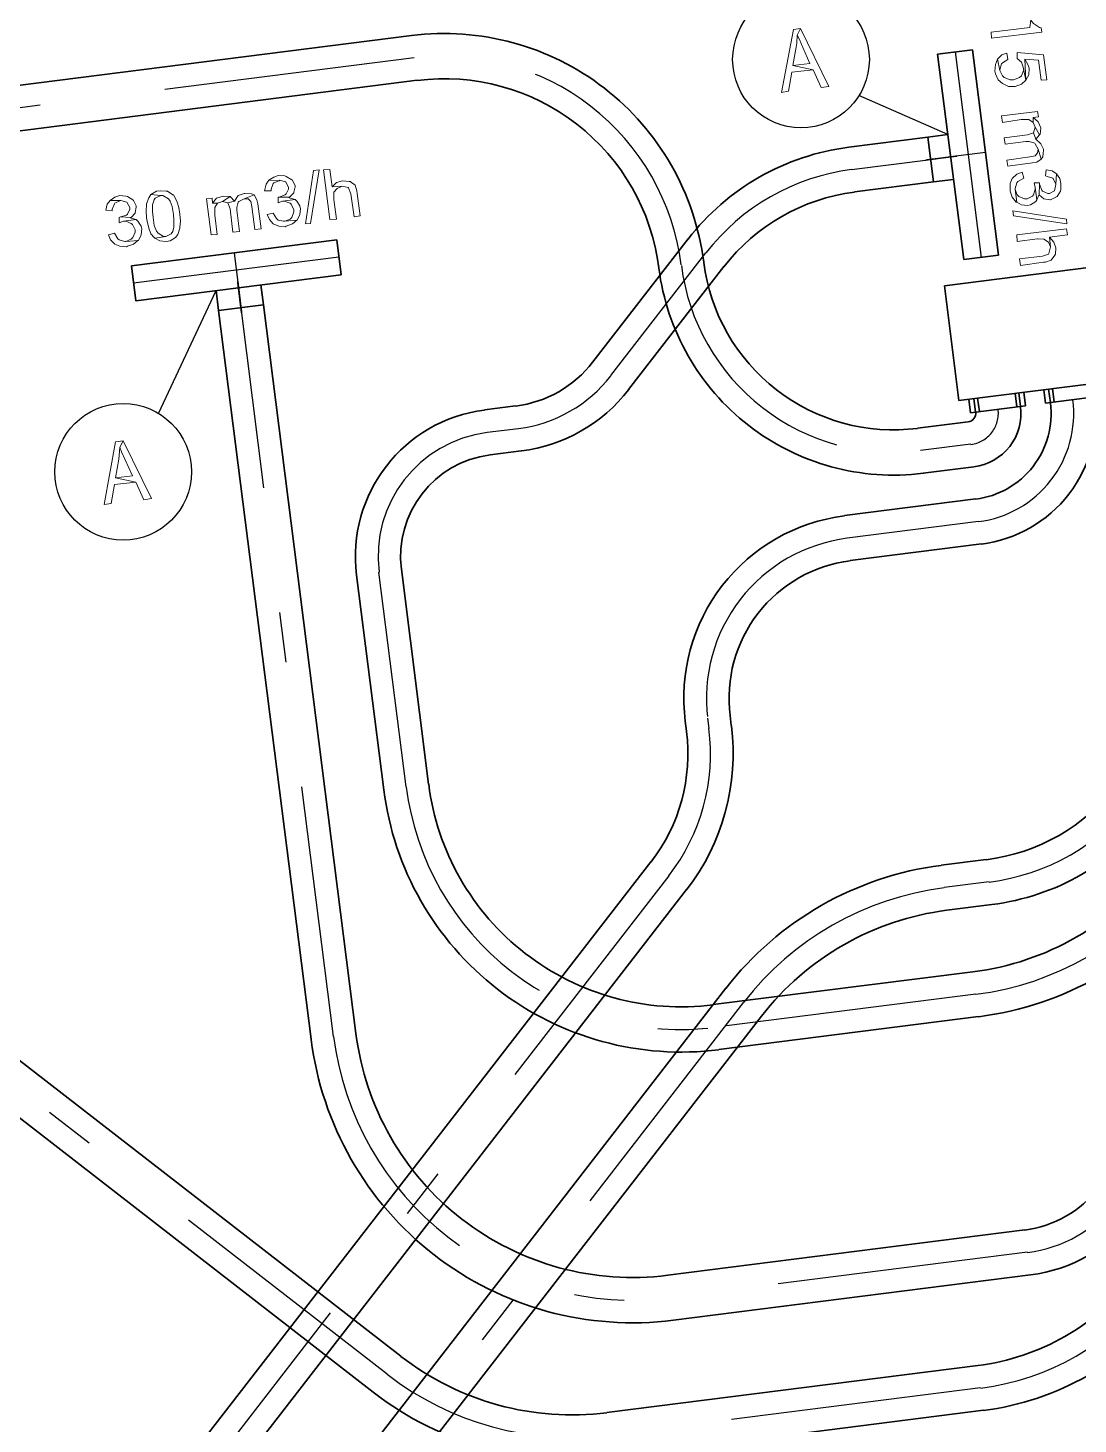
# Model space of a CAD drawing. Header units: metres. Extents: x 2713732.4 to 2713757.2, y 1226081.6 to 1226111.3.
# Drawn here: x 2713741.83 to 2713743.92, y 1226093.413 to 1226096.19 of the extents above; entities that cross this region are included whole.
import ezdxf

# ---------------------------------------------------------------- set-up
doc = ezdxf.new("R2010")
doc.units = ezdxf.units.M
doc.linetypes.add('DASHDOT', pattern=[1, 0.5, -0.25, 0, -0.25])
doc.layers.add('einlagen_boden_erstes_og', color=7, linetype='Continuous', true_color=0x000000)

msp = doc.modelspace()

# ---------------------------------------------------------------- linework, layer by layer
at = {"layer": 'einlagen_boden_erstes_og', "color": 1, "linetype": 'Continuous', "lineweight": 35, "true_color": 0xff0000, "extrusion": (0.000477202, 0.001815, 0.999998)}
for p, q in [((2713742.593, 1226096.1754, -0.1687), (2713741.2846, 1226096.0093, -0.1678)), ((2713742.6044, 1226096.0861, -0.1686), (2713741.2959, 1226095.92, -0.1676)), ((2713743.6537, 1226095.6774, -0.1683), (2713744.1001, 1226095.734, -0.1686)), ((2713743.6827, 1226095.4492, -0.1679), (2713743.6537, 1226095.6774, -0.1683)), ((2713744.1291, 1226095.5059, -0.1682), (2713743.6827, 1226095.4492, -0.1679)), ((2713743.7943, 1226095.4634, -0.168), (2713743.7977, 1226095.4366, -0.168)), ((2713743.8017, 1226095.4643, -0.168), (2713743.8051, 1226095.4375, -0.168)), ((2713743.815, 1226095.4388, -0.168), (2713743.8116, 1226095.4656, -0.168)), ((2713743.8513, 1226095.4706, -0.168), (2713743.8547, 1226095.4438, -0.168)), ((2713743.8612, 1226095.4719, -0.1681), (2713743.8646, 1226095.4451, -0.168)), ((2713743.8687, 1226095.4728, -0.1681), (2713743.8721, 1226095.446, -0.168)), ((2713743.7025, 1226095.4517, -0.1679), (2713743.7059, 1226095.4249, -0.1679)), ((2713743.7059, 1226095.4249, -0.1679), (2713743.815, 1226095.4388, -0.168)), ((2713743.7124, 1226095.453, -0.1679), (2713743.7158, 1226095.4262, -0.1679)), ((2713743.7199, 1226095.4539, -0.168), (2713743.7233, 1226095.4271, -0.1679)), ((2713743.8547, 1226095.4438, -0.168), (2713743.9638, 1226095.4577, -0.1681)), ((2713743.7008, 1226095.4068, -0.1679), (2713743.6004, 1226095.394, -0.1678)), ((2713743.7121, 1226095.3175, -0.1677), (2713743.6117, 1226095.3047, -0.1676)), ((2713743.7161, 1226095.2532, -0.1676), (2713743.4547, 1226095.2201, -0.1674)), ((2713743.7275, 1226095.164, -0.1674), (2713743.466, 1226095.1308, -0.1672)), ((2713743.2272, 1226094.8225, -0.1666), (2713743.2297, 1226094.8025, -0.1665)), ((2713743.1379, 1226094.8112, -0.1665), (2713743.1405, 1226094.7912, -0.1665)), ((2713743.0695, 1226094.5313, -0.166), (2713740.7244, 1226091.5045, -0.1594)), ((2713743.737, 1226094.5361, -0.1663), (2713743.6473, 1226094.5247, -0.1662)), ((2713743.1407, 1226094.4762, -0.1659), (2713740.7955, 1226091.4493, -0.1593)), ((2713743.7483, 1226094.4468, -0.1661), (2713743.6586, 1226094.4354, -0.1661)), ((2713743.2186, 1226094.2799, -0.1656), (2713740.972, 1226091.3802, -0.1592)), ((2713743.2898, 1226094.2247, -0.1655), (2713741.0432, 1226091.325, -0.1592))]:
    msp.add_line(p, q, dxfattribs=at)
at = {"layer": 'einlagen_boden_erstes_og', "color": 7, "linetype": 'DASHDOT', "lineweight": 25, "extrusion": (0.000477202, 0.001815, 0.999998)}
for p, q in [((2713742.5987, 1226096.1307, -0.1686), (2713741.2903, 1226095.9647, -0.1677)), ((2713743.469, 1226095.9086, -0.1687), (2713743.6265, 1226095.9286, -0.1688)), ((2713742.9898, 1226095.4986, -0.1677), (2713743.1792, 1226095.7431, -0.1682)), ((2713742.438, 1226094.1843, -0.165), (2713742.2541, 1226095.6337, -0.1676)), ((2713742.744, 1226095.3859, -0.1674), (2713742.8061, 1226095.3937, -0.1674)), ((2713743.7065, 1226095.3621, -0.1678), (2713743.606, 1226095.3494, -0.1677)), ((2713743.7218, 1226095.2086, -0.1675), (2713743.4604, 1226095.1754, -0.1673)), ((2713742.5827, 1226094.6805, -0.166), (2713742.5285, 1226095.1077, -0.1668)), ((2713743.1826, 1226094.8169, -0.1665), (2713743.1851, 1226094.7968, -0.1665)), ((2713742.5446, 1226093.5124, -0.1639), (2713741.0166, 1226094.6962, -0.1653)), ((2713743.1051, 1226094.5038, -0.1659), (2713740.76, 1226091.4769, -0.1593)), ((2713743.7426, 1226094.4914, -0.1662), (2713743.653, 1226094.4801, -0.1662)), ((2713743.7161, 1226094.2683, -0.1658), (2713743.1994, 1226094.2027, -0.1654)), ((2713743.2542, 1226094.2523, -0.1655), (2713741.0076, 1226091.3526, -0.1592)), ((2713743.8192, 1226093.7548, -0.1649), (2713743.1088, 1226093.6646, -0.1644)), ((2713743.7259, 1226093.4851, -0.1644), (2713742.9876, 1226093.3914, -0.1639))]:
    msp.add_line(p, q, dxfattribs=at)
at = {"layer": 'einlagen_boden_erstes_og', "color": 150, "linetype": 'Continuous', "lineweight": 35, "true_color": 0x0080ff, "extrusion": (0.000477202, 0.001815, 0.999998)}
for p, q in [((2713743.7097, 1226096.1468, -0.1692), (2713743.6403, 1226096.138, -0.1692)), ((2713743.6403, 1226096.138, -0.1692), (2713743.6921, 1226095.7293, -0.1684)), ((2713743.7616, 1226095.7381, -0.1685), (2713743.7097, 1226096.1468, -0.1692)), ((2713743.4633, 1226095.9532, -0.1687), (2713743.6208, 1226095.9732, -0.1688)), ((2713743.6605, 1226095.9783, -0.1689), (2713743.6208, 1226095.9732, -0.1688)), ((2713743.6208, 1226095.9732, -0.1688), (2713743.6322, 1226095.8839, -0.1687)), ((2713743.6761, 1226095.9349, -0.1688), (2713743.6166, 1226095.9273, -0.1688)), ((2713743.6786, 1226095.9352, -0.1688), (2713743.6186, 1226095.9276, -0.1688)), ((2713743.4747, 1226095.8639, -0.1686), (2713743.6322, 1226095.8839, -0.1687)), ((2713743.6322, 1226095.8839, -0.1687), (2713743.6719, 1226095.889, -0.1687)), ((2713742.4446, 1226095.7688, -0.1679), (2713742.0359, 1226095.7169, -0.1676)), ((2713742.4534, 1226095.6994, -0.1678), (2713742.4446, 1226095.7688, -0.1679)), ((2713742.9542, 1226095.5262, -0.1677), (2713743.1436, 1226095.7706, -0.1683)), ((2713742.0359, 1226095.7169, -0.1676), (2713742.0447, 1226095.6475, -0.1675)), ((2713743.0254, 1226095.4711, -0.1677), (2713743.2148, 1226095.7155, -0.1682)), ((2713743.6921, 1226095.7293, -0.1684), (2713743.7616, 1226095.7381, -0.1685)), ((2713742.0447, 1226095.6475, -0.1675), (2713742.4534, 1226095.6994, -0.1678)), ((2713742.2475, 1226095.6858, -0.1677), (2713742.2551, 1226095.6258, -0.1676)), ((2713742.2478, 1226095.6833, -0.1677), (2713742.2553, 1226095.6238, -0.1676)), ((2713742.2044, 1226095.6678, -0.1676), (2713742.2094, 1226095.6281, -0.1675)), ((2713742.2987, 1226095.6394, -0.1676), (2713742.2937, 1226095.6791, -0.1677)), ((2713742.2094, 1226095.6281, -0.1675), (2713742.2987, 1226095.6394, -0.1676)), ((2713742.3934, 1226094.1786, -0.165), (2713742.2094, 1226095.6281, -0.1675)), ((2713742.4827, 1226094.19, -0.1651), (2713742.2987, 1226095.6394, -0.1676)), ((2713742.7383, 1226095.4305, -0.1674), (2713742.8005, 1226095.4384, -0.1675)), ((2713742.7497, 1226095.3412, -0.1673), (2713742.8118, 1226095.3491, -0.1673)), ((2713742.5381, 1226094.6749, -0.166), (2713742.4838, 1226095.102, -0.1667)), ((2713742.6273, 1226094.6862, -0.166), (2713742.5731, 1226095.1134, -0.1668)), ((2713742.5722, 1226093.5479, -0.1639), (2713741.0442, 1226094.7318, -0.1654)), ((2713742.5171, 1226093.4768, -0.1638), (2713740.989, 1226094.6607, -0.1652)), ((2713743.7105, 1226094.3129, -0.1659), (2713743.1937, 1226094.2474, -0.1655)), ((2713743.7218, 1226094.2237, -0.1657), (2713743.2051, 1226094.1581, -0.1654)), ((2713743.8135, 1226093.7994, -0.165), (2713743.1031, 1226093.7092, -0.1645)), ((2713743.8249, 1226093.7101, -0.1648), (2713743.1145, 1226093.62, -0.1643)), ((2713743.7202, 1226093.5298, -0.1645), (2713742.982, 1226093.4361, -0.1639)), ((2713743.7315, 1226093.4405, -0.1643), (2713742.9933, 1226093.3468, -0.1638))]:
    msp.add_line(p, q, dxfattribs=at)
at = {"layer": 'einlagen_boden_erstes_og', "color": 150, "linetype": 'Continuous', "lineweight": 25, "true_color": 0x0080ff, "extrusion": (0.000477202, 0.001815, 0.999998)}
for p, q in [((2713743.675, 1226096.1424, -0.1692), (2713743.7268, 1226095.7337, -0.1685)), ((2713743.7356, 1226095.9424, -0.1688), (2713743.6662, 1226095.9336, -0.1688)), ((2713742.2402, 1226095.7429, -0.1678), (2713742.249, 1226095.6734, -0.1676)), ((2713742.449, 1226095.7341, -0.1679), (2713742.0403, 1226095.6822, -0.1676))]:
    msp.add_line(p, q, dxfattribs=at)
at = {"layer": 'einlagen_boden_erstes_og', "color": 7, "linetype": 'Continuous', "lineweight": 25, "extrusion": (0.000477202, 0.001815, 0.999998)}
for p, q in [((2713743.6605, 1226095.9783, -0.1689), (2713743.4837, 1226096.0559, -0.1689)), ((2713742.0897, 1226095.4232, -0.1671), (2713742.2044, 1226095.6678, -0.1676))]:
    msp.add_line(p, q, dxfattribs=at)
at = {"layer": 'einlagen_boden_erstes_og', "color": 7, "lineweight": 0}
for points in [[(2713743.3675, 1226096.1892), (2713743.3533, 1226096.187), (2713743.3294, 1226096.0621), (2713743.3436, 1226096.0642), (2713743.3501, 1226096.1023), (2713743.3924, 1226096.1066), (2713743.3523, 1226096.1153), (2713743.3588, 1226096.1522), (2713743.3599, 1226096.1598), (2713743.3609, 1226096.1761)], [(2713743.3675, 1226096.1892), (2713743.3609, 1226096.1761), (2713743.3653, 1226096.1674), (2713743.3718, 1226096.1511), (2713743.3859, 1226096.1196), (2713743.3523, 1226096.1153), (2713743.3924, 1226096.1066), (2713743.4087, 1226096.0718), (2713743.4239, 1226096.074)], [(2713742.0194, 1226095.3691), (2713742.0042, 1226095.3669), (2713741.9814, 1226095.242), (2713741.9955, 1226095.2441), (2713742.0021, 1226095.2822), (2713742.0444, 1226095.2865), (2713742.0042, 1226095.2952), (2713742.0108, 1226095.3321), (2713742.0118, 1226095.3397), (2713742.0129, 1226095.356)], [(2713742.0194, 1226095.3691), (2713742.0129, 1226095.356), (2713742.0162, 1226095.3473), (2713742.0238, 1226095.331), (2713742.0379, 1226095.2995), (2713742.0042, 1226095.2952), (2713742.0444, 1226095.2865), (2713742.0607, 1226095.2517), (2713742.0759, 1226095.2539)]]:
    msp.add_lwpolyline(points, close=True, dxfattribs=at)
at = {"layer": 'einlagen_boden_erstes_og', "color": 150, "lineweight": 0}
for points in [[(2713743.8476, 1226096.1816), (2713743.8465, 1226096.1902), (2713743.8432, 1226096.1913), (2713743.8313, 1226096.1989), (2713743.8259, 1226096.2055), (2713743.8237, 1226096.1913), (2713743.7466, 1226096.1816), (2713743.7476, 1226096.1696)], [(2713743.8161, 1226096.086), (2713743.8106, 1226096.112), (2713743.8117, 1226096.1066), (2713743.8074, 1226096.0947), (2713743.803, 1226096.0914), (2713743.7911, 1226096.0871), (2713743.7846, 1226096.0871), (2713743.7726, 1226096.0914), (2713743.7694, 1226096.0947), (2713743.7639, 1226096.1055), (2713743.7596, 1226096.1283), (2713743.7552, 1226096.1175), (2713743.7542, 1226096.1044), (2713743.7552, 1226096.099), (2713743.7607, 1226096.0871), (2713743.7694, 1226096.0794), (2713743.7813, 1226096.074), (2713743.7944, 1226096.074), (2713743.7944, 1226096.074), (2713743.8074, 1226096.0784)], [(2713743.7802, 1226096.1272), (2713743.7781, 1226096.1403), (2713743.7683, 1226096.137), (2713743.7596, 1226096.1283), (2713743.7639, 1226096.1055), (2713743.7639, 1226096.1066), (2713743.7672, 1226096.1186), (2713743.7694, 1226096.1207)], [(2713743.8574, 1226096.0871), (2713743.8508, 1226096.137), (2713743.7987, 1226096.1414), (2713743.7987, 1226096.1294), (2713743.8074, 1226096.1218), (2713743.8106, 1226096.112), (2713743.8161, 1226096.086), (2713743.8139, 1226096.1283), (2713743.8411, 1226096.1262), (2713743.8465, 1226096.086)], [(2713743.8226, 1226096.1099), (2713743.8204, 1226096.1164), (2713743.8139, 1226096.1283), (2713743.8161, 1226096.086), (2713743.8215, 1226096.0968)], [(2713743.8411, 1226096.0132), (2713743.8389, 1226096.0241), (2713743.7672, 1226096.0154), (2713743.7694, 1226096.0023), (2713743.8063, 1226096.0078), (2713743.8096, 1226096.0078), (2713743.8215, 1226096.0078), (2713743.8302, 1226096.0023), (2713743.8302, 1226096.0121)], [(2713743.8454, 1226095.9915), (2713743.8454, 1226095.9915), (2713743.84, 1226096.0034), (2713743.8302, 1226096.0121), (2713743.8302, 1226096.0023), (2713743.8345, 1226095.9925), (2713743.8432, 1226095.9773), (2713743.8443, 1226095.9784)], [(2713743.8432, 1226095.9773), (2713743.8345, 1226095.9925), (2713743.8313, 1226095.9817), (2713743.8356, 1226095.9687)], [(2713743.8508, 1226095.9469), (2713743.8508, 1226095.9491), (2713743.8454, 1226095.96), (2713743.8356, 1226095.9687), (2713743.8313, 1226095.9817), (2713743.8313, 1226095.9817), (2713743.8193, 1226095.9773), (2713743.7726, 1226095.9719), (2713743.7748, 1226095.9589), (2713743.8161, 1226095.9643), (2713743.8226, 1226095.9643), (2713743.8335, 1226095.961), (2713743.8345, 1226095.96), (2713743.84, 1226095.9491), (2713743.8465, 1226095.9295), (2713743.8498, 1226095.9339)], [(2713743.8465, 1226095.9295), (2713743.84, 1226095.9491), (2713743.8389, 1226095.9415), (2713743.8345, 1226095.9361), (2713743.8237, 1226095.9339), (2713743.7781, 1226095.9274), (2713743.7802, 1226095.9154), (2713743.8291, 1226095.9219), (2713743.8378, 1226095.923)], [(2713742.3822, 1226095.8003), (2713742.3985, 1226095.9067), (2713742.4094, 1226095.9078), (2713742.392, 1226095.8014), (2713742.3822, 1226095.8003)], [(2713742.4311, 1226095.9089), (2713742.4181, 1226095.9078), (2713742.4311, 1226095.809), (2713742.4442, 1226095.8101), (2713742.4387, 1226095.8492), (2713742.4387, 1226095.8503), (2713742.4387, 1226095.8633), (2713742.4453, 1226095.8709), (2713742.455, 1226095.8752), (2713742.4355, 1226095.8742)], [(2713743.8769, 1226095.9002), (2713743.8682, 1226095.9057), (2713743.8563, 1226095.9078), (2713743.8552, 1226095.8959), (2713743.8584, 1226095.8948), (2713743.8693, 1226095.8915), (2713743.8704, 1226095.8904), (2713743.8758, 1226095.8796)], [(2713742.3095, 1226095.8872), (2713742.304, 1226095.8796), (2713742.3008, 1226095.8665), (2713742.3138, 1226095.8665), (2713742.3138, 1226095.8698), (2713742.3182, 1226095.8807), (2713742.3192, 1226095.8818), (2713742.3301, 1226095.8861)], [(2713742.3279, 1226095.897), (2713742.3192, 1226095.8937), (2713742.3095, 1226095.8872), (2713742.3301, 1226095.8861), (2713742.3312, 1226095.8872), (2713742.3421, 1226095.8839), (2713742.3431, 1226095.8839), (2713742.3486, 1226095.8731), (2713742.3486, 1226095.8698), (2713742.3442, 1226095.86), (2713742.3421, 1226095.8579), (2713742.3301, 1226095.8535), (2713742.3507, 1226095.8535), (2713742.3594, 1226095.8622), (2713742.3594, 1226095.8633), (2713742.3616, 1226095.8742), (2713742.3616, 1226095.8763), (2713742.3562, 1226095.8872), (2713742.3551, 1226095.8883), (2713742.3442, 1226095.8948), (2713742.341, 1226095.8959)], [(2713742.4561, 1226095.8861), (2713742.4442, 1226095.8828), (2713742.4355, 1226095.8742), (2713742.455, 1226095.8752), (2713742.467, 1226095.8731), (2713742.4681, 1226095.872), (2713742.4724, 1226095.86), (2713742.4789, 1226095.8144), (2713742.4909, 1226095.8166), (2713742.4854, 1226095.8611), (2713742.4844, 1226095.8665), (2713742.4811, 1226095.8774), (2713742.4713, 1226095.885), (2713742.4691, 1226095.885)], [(2713743.8117, 1226095.8915), (2713743.8085, 1226095.9035), (2713743.7976, 1226095.8991), (2713743.7889, 1226095.8904), (2713743.7846, 1226095.8807), (2713743.7846, 1226095.8676), (2713743.7846, 1226095.8655), (2713743.7889, 1226095.8535), (2713743.7965, 1226095.8437), (2713743.7976, 1226095.8437), (2713743.7944, 1226095.8687), (2713743.7944, 1226095.8709), (2713743.7976, 1226095.8818), (2713743.7998, 1226095.885)], [(2713743.8432, 1226095.8818), (2713743.8324, 1226095.8818), (2713743.8345, 1226095.8731), (2713743.8378, 1226095.8481), (2713743.8421, 1226095.8589), (2713743.8421, 1226095.8579), (2713743.8432, 1226095.8796)], [(2713743.8856, 1226095.8807), (2713743.8834, 1226095.8904), (2713743.8769, 1226095.9002), (2713743.8758, 1226095.8796), (2713743.8758, 1226095.8785), (2713743.8726, 1226095.8665), (2713743.8726, 1226095.8665), (2713743.8628, 1226095.8611), (2713743.8595, 1226095.8611), (2713743.8487, 1226095.8655), (2713743.8476, 1226095.8676), (2713743.8432, 1226095.8796), (2713743.8421, 1226095.8579), (2713743.8519, 1226095.8503), (2713743.8519, 1226095.8503), (2713743.8639, 1226095.8481), (2713743.865, 1226095.8481), (2713743.8758, 1226095.8535), (2713743.878, 1226095.8546), (2713743.8845, 1226095.8655), (2713743.8856, 1226095.8687)], [(2713742.0129, 1226095.8568), (2713742.0032, 1226095.8535), (2713741.9934, 1226095.847), (2713742.014, 1226095.847), (2713742.0151, 1226095.847), (2713742.027, 1226095.8437), (2713742.027, 1226095.8437), (2713742.0325, 1226095.8329), (2713742.0325, 1226095.8296), (2713742.0281, 1226095.8198), (2713742.026, 1226095.8177), (2713742.014, 1226095.8144), (2713742.0357, 1226095.8133), (2713742.0433, 1226095.822), (2713742.0433, 1226095.8231), (2713742.0455, 1226095.834), (2713742.0455, 1226095.8361), (2713742.0401, 1226095.847), (2713742.039, 1226095.8481), (2713742.0281, 1226095.8546), (2713742.0249, 1226095.8557)], [(2713742.0748, 1226095.8589), (2713742.0705, 1226095.8524), (2713742.0662, 1226095.8405), (2713742.0662, 1226095.8383), (2713742.0651, 1226095.8264), (2713742.0662, 1226095.8122), (2713742.0672, 1226095.8057), (2713742.0705, 1226095.7916), (2713742.0748, 1226095.7807), (2713742.0814, 1226095.7731), (2713742.0824, 1226095.772), (2713742.1042, 1226095.7753), (2713742.0998, 1226095.7753), (2713742.089, 1226095.7818), (2713742.0857, 1226095.7862), (2713742.0814, 1226095.797), (2713742.0792, 1226095.8133), (2713742.0781, 1226095.8253), (2713742.0781, 1226095.8383), (2713742.0814, 1226095.8481), (2713742.0835, 1226095.8513), (2713742.0944, 1226095.8568)], [(2713742.0933, 1226095.8665), (2713742.0857, 1226095.8655), (2713742.0748, 1226095.8589), (2713742.0944, 1226095.8568), (2713742.0987, 1226095.8568), (2713742.1096, 1226095.8503), (2713742.1129, 1226095.8459), (2713742.1172, 1226095.835), (2713742.1194, 1226095.8188), (2713742.1205, 1226095.8079), (2713742.1205, 1226095.7938), (2713742.1183, 1226095.7851), (2713742.115, 1226095.7807), (2713742.1042, 1226095.7753), (2713742.0824, 1226095.772), (2713742.0922, 1226095.7666), (2713742.1053, 1226095.7655), (2713742.1129, 1226095.7666), (2713742.1237, 1226095.7731), (2713742.1281, 1226095.7796), (2713742.1324, 1226095.7916), (2713742.1324, 1226095.7938), (2713742.1335, 1226095.8057), (2713742.1324, 1226095.8198), (2713742.1302, 1226095.8329), (2713742.127, 1226095.8437), (2713742.1259, 1226095.847), (2713742.1194, 1226095.8579), (2713742.1183, 1226095.8579), (2713742.1074, 1226095.8655), (2713742.1053, 1226095.8655)], [(2713742.1965, 1226095.8513), (2713742.1856, 1226095.8503), (2713742.1943, 1226095.7786), (2713742.2063, 1226095.7796), (2713742.2019, 1226095.8177), (2713742.2019, 1226095.8198), (2713742.2019, 1226095.8329), (2713742.2074, 1226095.8416), (2713742.1976, 1226095.8416)], [(2713742.2182, 1226095.8557), (2713742.2182, 1226095.8557), (2713742.2052, 1226095.8513), (2713742.1976, 1226095.8416), (2713742.2074, 1226095.8416), (2713742.2171, 1226095.8448), (2713742.2323, 1226095.8546), (2713742.2313, 1226095.8546)], [(2713742.2323, 1226095.8546), (2713742.2171, 1226095.8448), (2713742.228, 1226095.8426), (2713742.241, 1226095.8459)], [(2713742.2617, 1226095.8611), (2713742.2606, 1226095.8611), (2713742.2486, 1226095.8568), (2713742.241, 1226095.8459), (2713742.228, 1226095.8426), (2713742.228, 1226095.8426), (2713742.2323, 1226095.8307), (2713742.2378, 1226095.784), (2713742.2508, 1226095.7851), (2713742.2454, 1226095.8274), (2713742.2454, 1226095.8329), (2713742.2486, 1226095.8437), (2713742.2497, 1226095.8448), (2713742.2606, 1226095.8503), (2713742.2801, 1226095.8579), (2713742.2747, 1226095.86)], [(2713742.2801, 1226095.8579), (2713742.2606, 1226095.8503), (2713742.2682, 1226095.8503), (2713742.2736, 1226095.8448), (2713742.2758, 1226095.835), (2713742.2812, 1226095.7894), (2713742.2943, 1226095.7905), (2713742.2877, 1226095.8405), (2713742.2856, 1226095.8481)], [(2713742.3279, 1226095.8535), (2713742.3279, 1226095.8426), (2713742.3366, 1226095.8459), (2713742.3616, 1226095.8492), (2713742.3497, 1226095.8524), (2713742.3507, 1226095.8535), (2713742.3301, 1226095.8535)], [(2713743.8378, 1226095.8481), (2713743.8345, 1226095.8731), (2713743.8345, 1226095.8687), (2713743.8313, 1226095.8579), (2713743.8291, 1226095.8557), (2713743.8183, 1226095.8503), (2713743.8128, 1226095.8503), (2713743.802, 1226095.8546), (2713743.7987, 1226095.8579), (2713743.7944, 1226095.8687), (2713743.7976, 1226095.8437), (2713743.8074, 1226095.8383), (2713743.8193, 1226095.8372), (2713743.8248, 1226095.8383), (2713743.8356, 1226095.8448)], [(2713741.9934, 1226095.847), (2713741.9879, 1226095.8394), (2713741.9847, 1226095.8274), (2713741.9977, 1226095.8264), (2713741.9977, 1226095.8296), (2713742.0021, 1226095.8405), (2713742.0032, 1226095.8416), (2713742.014, 1226095.847)], [(2713742.3182, 1226095.822), (2713742.3062, 1226095.8188), (2713742.3106, 1226095.809), (2713742.3182, 1226095.8003), (2713742.329, 1226095.7959), (2713742.3421, 1226095.7949), (2713742.3442, 1226095.7959), (2713742.3562, 1226095.8003), (2713742.3649, 1226095.8079), (2713742.366, 1226095.8079), (2713742.341, 1226095.8057), (2713742.3388, 1226095.8057), (2713742.3279, 1226095.8079), (2713742.3247, 1226095.8111)], [(2713742.3616, 1226095.8492), (2713742.3366, 1226095.8459), (2713742.3399, 1226095.8459), (2713742.3518, 1226095.8416), (2713742.354, 1226095.8394), (2713742.3594, 1226095.8285), (2713742.3594, 1226095.8242), (2713742.3551, 1226095.8133), (2713742.3518, 1226095.8101), (2713742.341, 1226095.8057), (2713742.366, 1226095.8079), (2713742.3714, 1226095.8188), (2713742.3725, 1226095.8307), (2713742.3714, 1226095.8361), (2713742.3649, 1226095.8459)], [(2713743.79, 1226095.8264), (2713743.8965, 1226095.8101), (2713743.8975, 1226095.8003), (2713743.7911, 1226095.8166), (2713743.79, 1226095.8264)], [(2713742.0118, 1226095.8133), (2713742.0118, 1226095.8025), (2713742.0205, 1226095.8057), (2713742.0455, 1226095.809), (2713742.0336, 1226095.8122), (2713742.0357, 1226095.8133), (2713742.014, 1226095.8144)], [(2713742.0455, 1226095.809), (2713742.0205, 1226095.8057), (2713742.0249, 1226095.8057), (2713742.0357, 1226095.8014), (2713742.0379, 1226095.7992), (2713742.0433, 1226095.7883), (2713742.0433, 1226095.784), (2713742.039, 1226095.7731), (2713742.0357, 1226095.7699), (2713742.0249, 1226095.7655), (2713742.0499, 1226095.7677), (2713742.0553, 1226095.7786), (2713742.0564, 1226095.7905), (2713742.0553, 1226095.7959), (2713742.0488, 1226095.8057)], [(2713742.0021, 1226095.7818), (2713741.9901, 1226095.7786), (2713741.9945, 1226095.7688), (2713742.0032, 1226095.7601), (2713742.0129, 1226095.7558), (2713742.026, 1226095.7547), (2713742.0281, 1226095.7558), (2713742.0401, 1226095.7601), (2713742.0488, 1226095.7677), (2713742.0499, 1226095.7677), (2713742.0249, 1226095.7655), (2713742.0227, 1226095.7655), (2713742.0118, 1226095.7688), (2713742.0086, 1226095.771)], [(2713743.8986, 1226095.7786), (2713743.8965, 1226095.7905), (2713743.7976, 1226095.7786), (2713743.7987, 1226095.7655), (2713743.8389, 1226095.771), (2713743.84, 1226095.771), (2713743.8519, 1226095.7699), (2713743.8606, 1226095.7644), (2713743.865, 1226095.7547), (2713743.8628, 1226095.7742)], [(2713743.8758, 1226095.7525), (2713743.8715, 1226095.7644), (2713743.8628, 1226095.7742), (2713743.865, 1226095.7547), (2713743.8617, 1226095.7416), (2713743.8606, 1226095.7405), (2713743.8487, 1226095.7362), (2713743.803, 1226095.7308), (2713743.8052, 1226095.7177), (2713743.8508, 1226095.7242), (2713743.8552, 1226095.7242), (2713743.866, 1226095.7286), (2713743.8736, 1226095.7384), (2713743.8747, 1226095.7405)]]:
    msp.add_lwpolyline(points, close=True, dxfattribs=at)
at = {"layer": 'einlagen_boden_erstes_og', "color": 7, "linetype": 'Continuous', "lineweight": 25, "extrusion": (0.000477202, 0.001815, 0.999998)}
for centre in [(2713743.0593, 1226091.7573, 3520.5086), (2713741.7105, 1226090.9371, 3520.5086)]:
    msp.add_circle(centre, 0.136, dxfattribs=at)
at = {"layer": 'einlagen_boden_erstes_og', "color": 1, "linetype": 'Continuous', "lineweight": 35, "true_color": 0xff0000, "extrusion": (0.000477202, 0.001815, 0.999998)}
for centre, radius, start, end in [((2713742.3496, 1226091.2887, 3520.5086), 0.5202, 7.2325, 97.2325), ((2713742.3496, 1226091.2887, 3520.5086), 0.4302, 7.2325, 97.2325), ((2713743.2435, 1226091.4012, 3520.5086), 0.4707, 187.2325, 277.2325), ((2713743.2435, 1226091.4012, 3520.5086), 0.3807, 187.2325, 277.2325), ((2713743.3897, 1226091.0535, 3520.5086), 0.1074, 277.2325, 7.2326), ((2713743.3856, 1226091.0528, 3520.5086), 0.1715, 277.2325, 7.2326), ((2713743.3856, 1226091.0528, 3520.5086), 0.2615, 277.2325, 7.2326), ((2713743.3897, 1226091.0535, 3520.5086), 0.0174, 277.2325, 7.2326), ((2713743.1918, 1226090.4867, 3520.5086), 0.3657, 97.2325, 187.2326), ((2713743.1918, 1226090.4867, 3520.5086), 0.2757, 97.2325, 187.2326), ((2713742.4824, 1226090.3763, 3520.5086), 0.4419, 322.2326, 7.2326), ((2713742.4824, 1226090.3763, 3520.5086), 0.3519, 322.2326, 7.2326), ((2713743.3788, 1226090.5535, 3520.5086), 0.3911, 277.2326, 322.2326), ((2713743.3788, 1226090.5535, 3520.5086), 0.4811, 277.2326, 322.2326), ((2713743.4196, 1226089.5143, 3520.5086), 0.645, 97.2326, 142.2326), ((2713743.4196, 1226089.5143, 3520.5086), 0.555, 97.2326, 142.2326)]:
    msp.add_arc(centre, radius, start, end, dxfattribs=at)
at = {"layer": 'einlagen_boden_erstes_og', "color": 7, "linetype": 'DASHDOT', "lineweight": 25, "extrusion": (0.000477202, 0.001815, 0.999998)}
for centre, radius, start, end in [((2713742.3496, 1226091.2887, 3520.5086), 0.4752, 7.2325, 97.2325), ((2713743.215, 1226091.1055, 3520.5086), 0.4361, 97.2325, 142.2325), ((2713743.2435, 1226091.4012, 3520.5086), 0.4257, 187.2325, 277.2325), ((2713742.4624, 1226091.2974, 3520.5086), 0.2764, 277.2325, 322.2325), ((2713743.3856, 1226091.0528, 3520.5086), 0.2165, 277.2325, 7.2326), ((2713743.3897, 1226091.0535, 3520.5086), 0.0624, 277.2325, 7.2326), ((2713742.4664, 1226090.7685, 3520.5086), 0.2488, 97.2325, 187.2325), ((2713743.1918, 1226090.4867, 3520.5086), 0.3207, 97.2325, 187.2326), ((2713742.4824, 1226090.3763, 3520.5086), 0.3969, 322.2326, 7.2326), ((2713742.821, 1226090.3794, 3520.5086), 0.5516, 187.2325, 277.2325), ((2713743.3788, 1226090.5535, 3520.5086), 0.4361, 277.2326, 322.2326), ((2713743.3317, 1226090.493, 3520.5086), 0.6, 277.2325, 322.2325), ((2713743.4196, 1226089.5143, 3520.5086), 0.6, 97.2326, 142.2326), ((2713742.7243, 1226089.8893, 3520.5086), 0.6, 187.2325, 277.2325), ((2713743.4768, 1226089.6482, 3520.5086), 0.2661, 277.2325, 322.2325), ((2713743.3523, 1226089.6238, 3520.5086), 0.5133, 277.2325, 322.2325), ((2713742.6032, 1226089.6161, 3520.5086), 0.6, 232.2325, 277.2325)]:
    msp.add_arc(centre, radius, start, end, dxfattribs=at)
at = {"layer": 'einlagen_boden_erstes_og', "color": 150, "linetype": 'Continuous', "lineweight": 35, "true_color": 0x0080ff, "extrusion": (0.000477202, 0.001815, 0.999998)}
for centre, radius, start, end in [((2713743.215, 1226091.1055, 3520.5086), 0.4811, 97.2325, 142.2325), ((2713743.215, 1226091.1055, 3520.5086), 0.3911, 97.2325, 142.2325), ((2713742.4624, 1226091.2974, 3520.5086), 0.2314, 277.2325, 322.2325), ((2713742.4624, 1226091.2974, 3520.5086), 0.3214, 277.2325, 322.2325), ((2713742.4664, 1226090.7685, 3520.5086), 0.2938, 97.2325, 187.2325), ((2713742.4664, 1226090.7685, 3520.5086), 0.2038, 97.2325, 187.2325), ((2713742.821, 1226090.3794, 3520.5086), 0.5066, 187.2325, 277.2325), ((2713742.821, 1226090.3794, 3520.5086), 0.5966, 187.2325, 277.2325), ((2713743.3317, 1226090.493, 3520.5086), 0.555, 277.2325, 322.2325), ((2713743.3317, 1226090.493, 3520.5086), 0.645, 277.2325, 322.2325), ((2713742.7243, 1226089.8893, 3520.5086), 0.555, 187.2325, 277.2325), ((2713742.7243, 1226089.8893, 3520.5086), 0.645, 187.2325, 277.2325), ((2713743.4768, 1226089.6482, 3520.5086), 0.2211, 277.2325, 322.2325), ((2713743.4768, 1226089.6482, 3520.5086), 0.3111, 277.2325, 322.2325), ((2713743.3523, 1226089.6238, 3520.5086), 0.4683, 277.2325, 322.2325), ((2713743.3523, 1226089.6238, 3520.5086), 0.5583, 277.2325, 322.2325), ((2713742.6032, 1226089.6161, 3520.5086), 0.555, 232.2325, 277.2325), ((2713742.6032, 1226089.6161, 3520.5086), 0.645, 232.2325, 277.2325)]:
    msp.add_arc(centre, radius, start, end, dxfattribs=at)

doc.saveas('drawing.dxf')
